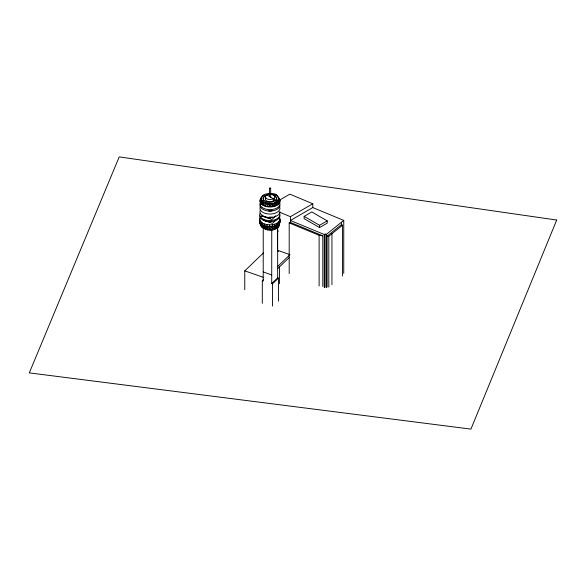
<?xml version="1.0" encoding="UTF-8"?>
<svg xmlns="http://www.w3.org/2000/svg" width="586" height="586" viewBox="0 0 586 586"><rect width="100%" height="100%" fill="white"/><g stroke="black" fill="none" stroke-linecap="round" stroke-linejoin="round"><path stroke-width="0.88" d="M269.985 193.351L265.619 194.025L262.425 195.87L262.425 196.5C256.17 201.481 264.411 207.525 269.963 206.514L269.985 203.423C279.339 204.631 282.049 193.607 271.45 193.461M278.064 197.196L279.625 199.277L279.625 199.76L278.636 197.885L279.962 200.771L279.617 202.741A9.977 5.757 0 0 1 271.259 206.946A9.977 5.757 0 0 1 261.334 204.104L261.261 198.383L262.425 195.87M260.118 217.369C256.463 227.478 268.835 233.47 276.739 228.379L276.922 223.281L279.669 220.68L279.786 217.633M260.792 226.093L260.96 221.845L259.715 218.886M267.377 206.316L267.729 203.254L263.817 201.95L261.554 199.687M269.413 196.522L269.413 188.311L270.183 187.938L270.681 188.282L270.681 197.401M270.681 188.282L269.413 188.311M277.544 200.903L277.024 204.836L274.951 205.752L269.963 206.514L267.729 203.884L263.817 202.58L260.352 199.247L261.554 197.079M276.739 228.379L278.211 227.229L278.592 222.079M278.211 227.229L279.119 225.896L280.071 219.164M279.119 225.896L279.954 219.604M276.153 201.95L277.024 204.836L278.614 203.642L278.709 198.383M261.334 204.104L260.008 201.225L260.352 199.247L261.261 199.02L261.554 197.716L261.356 198.346M279.617 202.741L279.962 200.771L278.416 197.079M259.715 220.966C259.576 232.737 282.166 231.675 279.786 219.713M279.119 225.024L279.954 221.684M265.619 202.749L264.975 205.737L267.729 203.884C271.479 204.331 276.233 203.825 278.416 200.324L278.416 199.687M276.153 202.58L274.951 205.752L274.351 202.749M265.619 203.379L262.916 204.814L263.817 201.95M278.211 226.357L279.669 222.761L279.669 220.68M261.334 203.62L262.425 200.903M261.781 227.405L262.528 223.083L260.96 221.845M276.739 227.507L279.669 222.761M274.351 203.379L272.541 206.323L272.241 203.254M261.261 198.383L261.554 200.324L260.345 202.712M274.805 229.273L274.805 228.401L276.922 225.361L278.592 224.16M279.962 200.771L278.709 199.02L279.617 202.258L278.614 203.642L277.544 201.54M272.534 229.844L272.534 228.972L274.775 226.262L276.922 225.361M269.963 206.514L272.241 203.884M277.669 229.148L277.339 229.507L277.339 227.698M276.922 223.281L274.775 224.182L274.775 226.262L272.3 226.819L270.087 229.185L270.087 230.056M262.528 215.934L261.737 216.695L262.528 215.201L262.528 216.014L270.102 218.644L272.014 216.82M264.374 220.285L263.246 220.146M275.823 215.751L271.919 219.494L261.737 215.956M269.919 222.46L271.377 221.061M275.801 220.219L272.519 223.369L265.004 220.754M244.765 289.682L244.765 270.864L263.436 252.962M263.209 271.963L271.721 274.922M262.308 303.401L262.308 280.745L263.575 279.537M277.713 266.432L289.286 255.335M277.603 268.688L289.286 257.488M277.669 277.859L278.431 278.123L272.483 283.822L271.721 283.558L277.669 277.859L277.669 227.339M289.198 273.567L289.198 222.9L290.019 222.233L322.805 235.821L322.805 286.495M326.314 234.415L343.748 220.395L312.785 207.561L290.422 220.475L324.27 234.503L325.215 233.96L326.314 234.415L326.314 287.418M327.091 287.03L327.091 236.158L341.338 224.694L342.561 225.2L342.561 276.079M327.091 236.158L328.812 236.261L342.561 225.2M279.822 199.936L289.843 194.149L312.785 203.774L312.785 207.561M279.163 212.015L290.422 216.681L312.785 203.774M304.141 216.38L311.796 211.964L327.23 220.878L327.23 223.149L319.575 227.573L304.141 218.659L304.141 216.38L319.575 225.295L327.23 220.878M261.554 200.324L260.008 200.742L260.008 201.225M262.528 223.083C266.234 225.127 270.754 225.332 274.775 224.182M272.3 224.738L272.3 226.819C267.949 227.273 262.411 226.65 260.001 222.497L260.001 220.417M267.729 203.254L269.985 203.423M289.198 222.9L319.114 235.294L322.805 235.821M265.194 220.57L270.102 222.277M277.669 230.869L278.431 231.133M277.544 250.303L290.019 254.639M277.669 251.291L278.431 251.555M244.765 270.864L263.063 277.222M262.308 280.745L263.209 281.06L263.246 227.353M274.351 194.655L276.153 195.453L276.153 194.823M273.288 198.735L266.681 194.845M267.026 224.665L267.026 226.745L270.087 229.185L269.655 224.899M264.594 224.05L264.594 226.13L267.626 229.023L267.626 229.895M265.319 229.375L265.319 228.503L262.528 225.163L263.326 228.525M278.416 197.716L279.625 199.277M278.416 200.324L279.617 202.258M260.001 222.497L260.792 225.222M260.96 223.925L261.781 226.533M264.594 226.13L265.319 228.503M267.026 226.745L267.626 229.023M279.786 219.061C280.35 228.591 261.583 228.928 259.715 220.314M262.425 201.54L262.916 204.814M272.3 226.819L272.534 228.972M274.775 226.262L274.805 228.401M343.748 220.395L343.748 273.398M341.426 222.262L341.426 225.002M331.947 233.741L331.947 284.62M328.812 236.261L328.812 287.14M326.021 287.294L326.021 234.29A1.011 0.586 0 0 1 324.519 234.363L324.519 287.367M324.27 234.503L324.27 287.506M319.575 225.295L319.575 227.573M319.114 235.294L319.114 285.961M290.422 216.681L290.422 223.383M279.471 266.901L279.471 283.675M278.431 278.123L278.431 301.241M277.544 195.87L277.544 196.5M277.552 226.701L277.552 250.178M271.889 194.574A6.673 3.853 0 0 1 276.131 199.614L276.131 200.28A6.666 3.846 0 0 1 275.398 201.196M273.288 198.639L273.288 200.998M272.483 283.822L272.483 306.104M271.757 229.382L271.721 283.558M263.817 194.823L263.817 195.453M268.315 194.501A6.673 3.853 0 0 0 263.414 197.314L263.414 197.98A6.666 3.846 0 0 0 263.114 198.969M279.632 206.807A10.013 5.779 0 0 1 269.882 214.051A10.013 5.779 0 0 1 260.287 206.741M272.109 210.726A4.717 2.725 0 0 1 268.513 210.879M279.962 211.788A10.013 5.779 0 0 1 268.578 217.479A10.013 5.779 0 0 1 260.287 210.228M279.962 205.305A9.977 5.757 0 0 1 268.659 211.004A9.977 5.757 0 0 1 260.352 203.789M274.548 198.376A4.717 2.725 0 0 1 269.326 201.745A4.717 2.725 0 0 1 265.927 197.672M279.625 202.412A9.977 5.757 0 0 1 269.963 209.649A9.977 5.757 0 0 1 260.352 202.39M270.747 217.091A2.945 1.699 0 0 1 269.223 217.091M279.947 215.809A10.109 5.838 0 0 1 269.831 221.64A10.109 5.838 0 0 1 259.73 215.802M279.61 213.209A10.109 5.838 0 0 1 269.831 220.548A10.109 5.838 0 0 1 260.081 213.201M271.245 194.164A4.717 2.725 0 0 1 273.567 198.559A4.717 2.725 0 0 1 265.692 197.914A4.717 2.725 0 0 1 270.029 194.069M263.868 200.91A6.666 3.846 0 0 1 263.268 199.965M274.893 196.361A6.673 3.853 0 0 1 276.131 200.28M263.414 197.98A6.673 3.853 0 0 1 266.63 195.548M276.131 199.614A6.666 3.846 0 0 1 267.78 202.133A6.666 3.846 0 0 1 263.414 197.314M556.7 220.043L470.939 429.113L29.3 372.879L119.214 156.887L556.7 220.043"/></g></svg>
